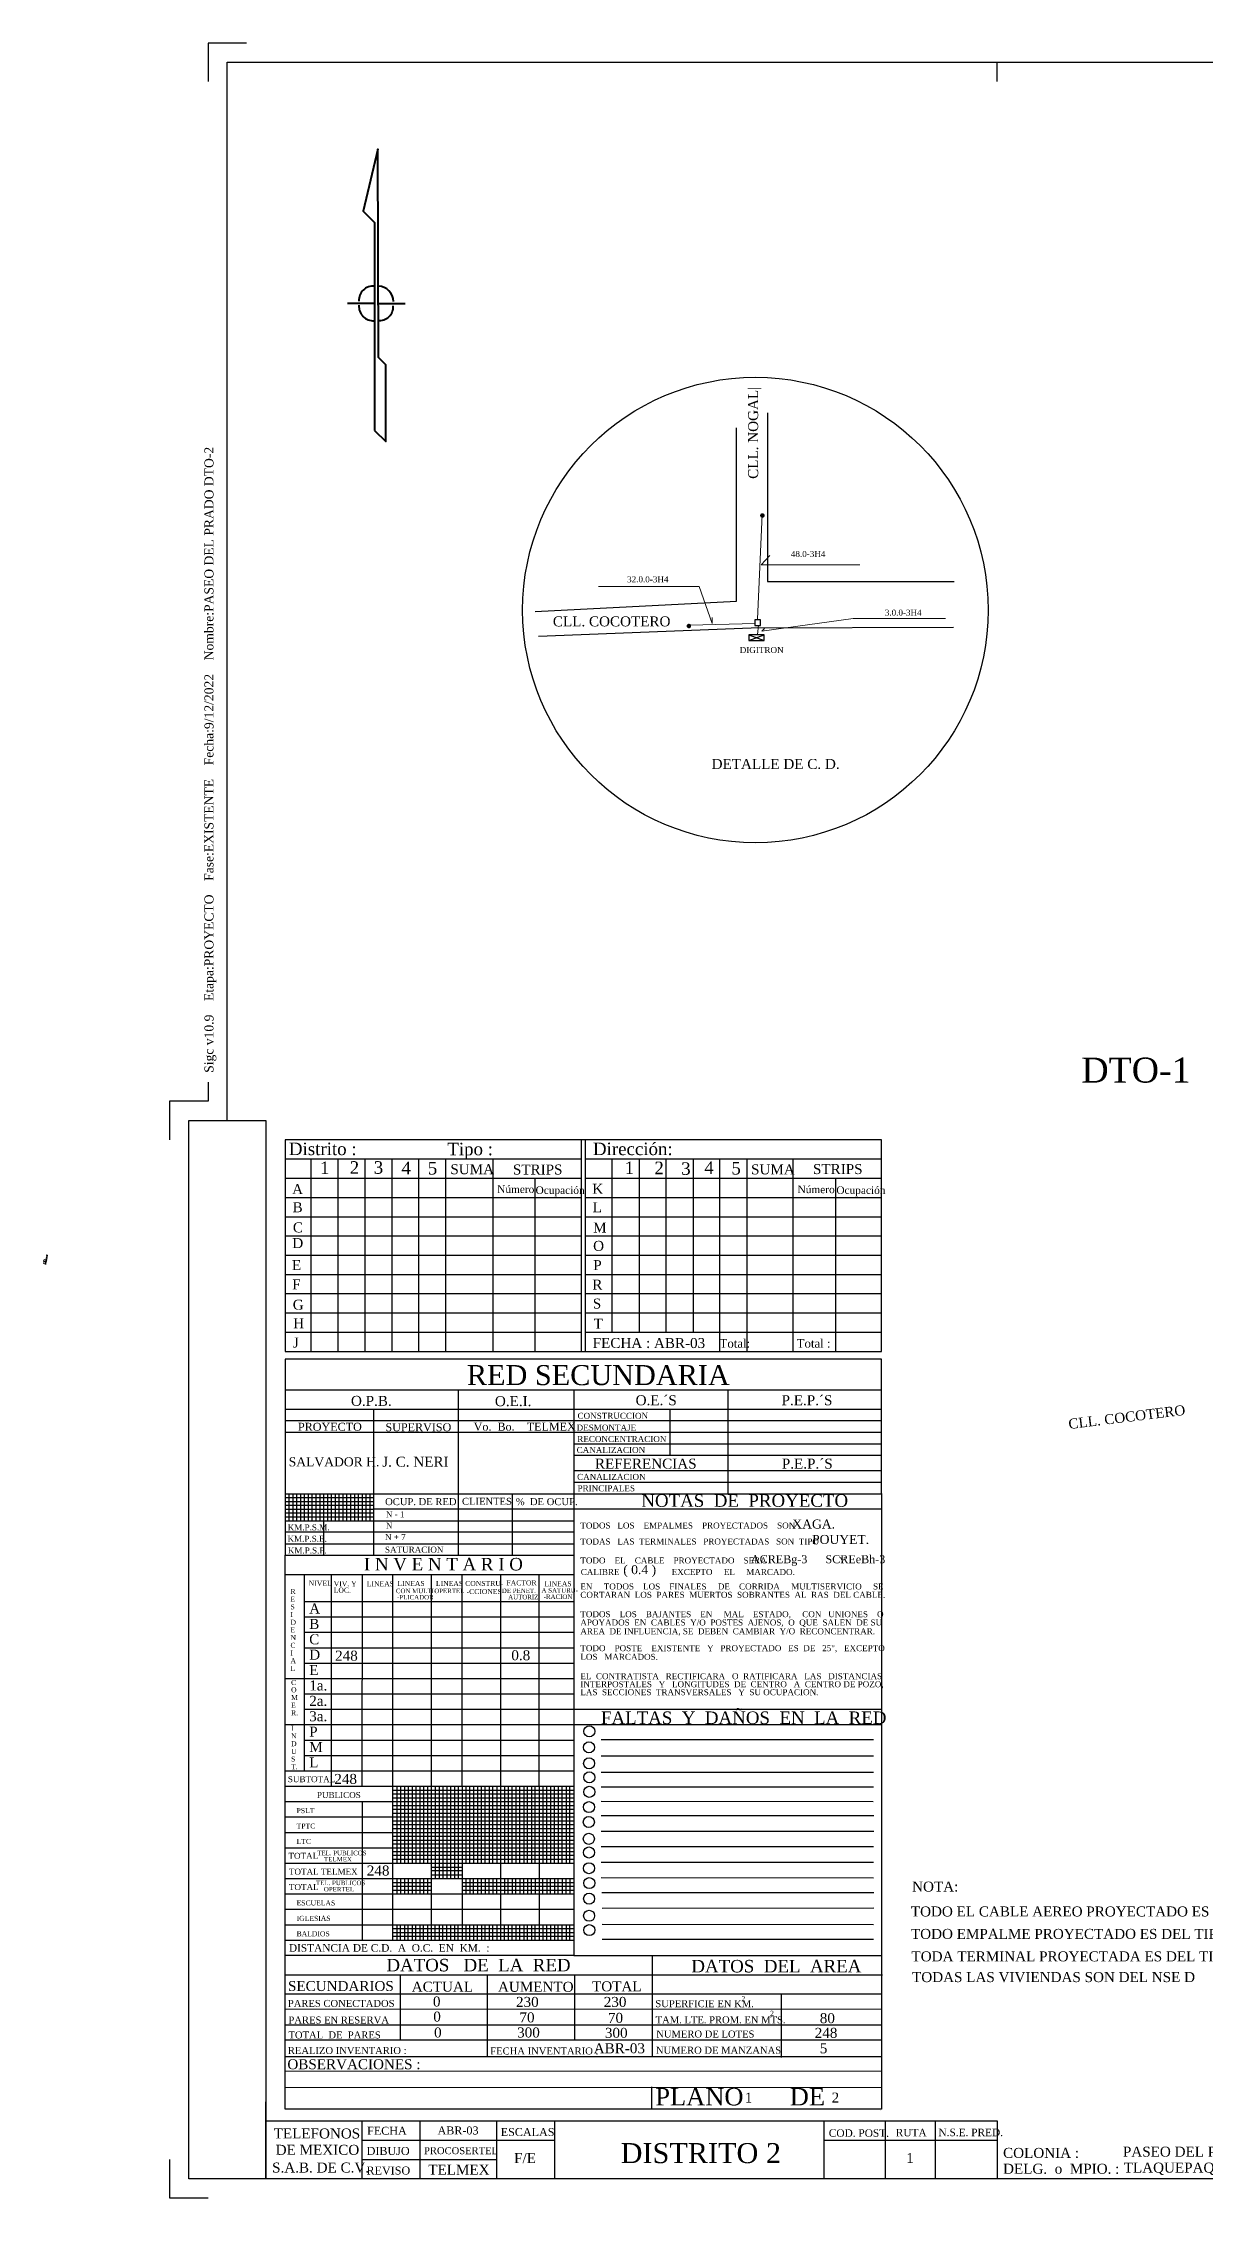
# Model space of a CAD drawing. Header units: millimetres. Extents: x -233 to 6225, y -4805 to -125.
# Drawn here: x -233 to 2292, y -4805 to -125 of the extents above; entities that cross this region are included whole.
import ezdxf

# ---------------------------------------------------------------- set-up
doc = ezdxf.new("R2010")
doc.units = ezdxf.units.MM
for name, pattern in [('TLSIGC_002', [0.8, 0.5, -0.3]), ('TLSIGC_004', [7, 4, -1, 1, -1]), ('TLSIGC_007', [28, 10, -1, 10, -1, 2, -1, 2, -1])]:
    doc.linetypes.add(name, pattern=pattern)
for name, color, linetype, lineweight in [('APUNTADOR EXISTENTE CANALIZACION', 102, 'Continuous', 9), ('CABLE EXISTENTE AEREO SECUNDARIO', 82, 'TLSIGC_002', 40), ('CAJA DE DISTRIBUCION EXISTENTE', 92, 'Continuous', 30), ('CONSTRUCCIONES 2008', 7, 'TLSIGC_004', 20), ('DATOS DE CARATULA', 160, 'Continuous', 5), ('DATOS DE IMPRESION', 102, 'Continuous', 5), ('INFORMACION DE PIE DE PLANO', 92, 'Continuous', 50), ('LIMITES DE DISTRITOS COLINDANTES', 43, 'TLSIGC_007', 60), ('LOTIFICACION 2001', 30, 'Continuous', 15), ('MARCOS CONSTRUCCION', 250, 'Continuous', 30), ('NOMBRE DE CALLES', 92, 'TLSIGC_017', 5), ('NORTE GEOGRAFICO SECUNDARIO', 156, 'Continuous', 40), ('PLANO DE DETALLES', 253, 'Continuous', 30), ('POSTES PROYECTADOS  SECUNDARIO', 1, 'Continuous', 60), ('POZOS TRADICIONALES EXISTENTES', 132, 'Continuous', 30), ('VIAS DE COMUNICACION  2008', 7, 'TLSIGC_004', 20)]:
    doc.layers.add(name, color=color, linetype=linetype, lineweight=lineweight)
doc.styles.get("Standard").update_dxf_attribs({"font": 'times.ttf'})
doc.linetypes.add('TLSIGC_017', pattern='A,0.5,["=",Standard,S=1.6,R=0,X=-0.2,Y=-0.8],0.5', length=1)

msp = doc.modelspace()

# ---------------------------------------------------------------- hatches: boundary and pattern name
at = {"layer": 'POSTES PROYECTADOS  SECUNDARIO'}
h = msp.add_hatch(color=256, dxfattribs=at)
edge = h.paths.add_edge_path()
edge.add_arc((1328.7, -1151.2), 4.97, 0, 360)
h = msp.add_hatch(color=256, dxfattribs=at)
edge = h.paths.add_edge_path()
edge.add_arc((1169.2, -1391.2), 4.97, 0, 360)

# ---------------------------------------------------------------- linework, layer by layer
at = {"layer": 'APUNTADOR EXISTENTE CANALIZACION'}
for p, q in [((1328.6, -1148.9), (1318.4, -1376.3)), ((1171, -1389.4), (1312.8, -1385.5)), ((1320.2, -1389.4), (1318.4, -1409.9)), ((1333.2, -1396.8), (1327.7, -1402.4))]:
    msp.add_line(p, q, dxfattribs=at)
for points in [[(1344.7, -1237.9), (1326.2, -1258.4), (1540.6, -1258.4)], [(1219.4, -1372.6), (1219.4, -1385.6), (1191.5, -1305.4), (973.3, -1305.4)], [(1327.7, -1402.4), (1525.9, -1375.2), (1726.1, -1375.2)]]:
    msp.add_lwpolyline(points, dxfattribs=at)
at = {"layer": 'CAJA DE DISTRIBUCION EXISTENTE'}
for p, q in [((1299.2, -1423), (1332.5, -1410.5)), ((1299.2, -1410.5), (1332.4, -1423))]:
    msp.add_line(p, q, dxfattribs=at)
msp.add_lwpolyline([(1299.1, -1423), (1332.5, -1423), (1332.5, -1410.4), (1299.1, -1410.4), (1299.1, -1423)], dxfattribs=at)
at = {"layer": 'CONSTRUCCIONES 2008'}
msp.add_lwpolyline([(-231.8, -2770.3), (-230.1, -2770.7), (-230.6, -2772.8), (-232.2, -2772.4)], dxfattribs=at)
at = {"layer": 'LOTIFICACION 2001'}
msp.add_lwpolyline([(-225.1, -2768.7), (-226, -2772), (-231.8, -2770.6), (-230.9, -2767.2), (-225.1, -2768.7)], dxfattribs=at)
at = {"layer": 'MARCOS CONSTRUCCION'}
for p, q in [((1838.3, -208.9), (1838.3, -167.1)), ((935.9, -2966.4), (935.9, -2506.8)), ((944.2, -2506.8), (944.2, -2966.4)), ((292.5, -2548.6), (935.9, -2548.6)), ((349.3, -2966), (349.3, -2548.2)), ((407.8, -2966), (407.8, -2548.2)), ((466.3, -2966), (466.3, -2548.2)), ((524.8, -2966), (524.8, -2548.2)), ((583.2, -2966), (583.2, -2548.2)), ((641.7, -2966), (641.7, -2548.2)), ((743.7, -2548.6), (743.7, -2966.4)), ((944.2, -2548.6), (1587.6, -2548.6)), ((1002.7, -2924.6), (1002.7, -2548.6)), ((1061.2, -2548.6), (1061.2, -2924.6)), ((1119.7, -2924.6), (1119.7, -2548.6)), ((1178.2, -2548.6), (1178.2, -2924.6)), ((1236.7, -2966.4), (1236.7, -2548.6)), ((1295.2, -2548.6), (1295.2, -2966.4)), ((1395.4, -2966.4), (1395.4, -2548.6)), ((292.5, -2590.3), (935.9, -2590.3)), ((835.6, -2966.4), (835.6, -2590.3)), ((944.2, -2590.3), (1587.6, -2590.3)), ((1487.4, -2590.3), (1487.4, -2966.4)), ((292.5, -2632.1), (935.9, -2632.1)), ((944.2, -2632.1), (1587.6, -2632.1)), ((292.5, -2673.9), (935.9, -2673.9)), ((944.2, -2673.9), (1587.6, -2673.9)), ((292.5, -2715.7), (935.9, -2715.7)), ((292.5, -2757.5), (935.9, -2757.5)), ((944.2, -2715.7), (1587.6, -2715.7)), ((944.2, -2757.5), (1587.6, -2757.5)), ((292.5, -2799.2), (935.9, -2799.2)), ((944.2, -2799.2), (1587.6, -2799.2)), ((292.5, -2841), (935.9, -2841)), ((944.2, -2841), (1587.6, -2841)), ((292.5, -2882.8), (935.9, -2882.8)), ((944.2, -2882.8), (1587.6, -2882.8)), ((292.5, -2924.6), (935.9, -2924.6)), ((944.2, -2924.6), (1587.6, -2924.6)), ((292.5, -3049.9), (1587.6, -3049.9)), ((668.5, -3049.9), (668.5, -3409.2)), ((919.2, -3049.9), (919.2, -3409.2)), ((1253.4, -3049.9), (1253.4, -3275.5)), ((292.5, -3091.7), (1587.6, -3091.7)), ((292.5, -3116.8), (1587.6, -3116.8)), ((484.6, -3091.7), (484.6, -3409.2)), ((1127.7, -3092.4), (1127.7, -3192.6)), ((292.5, -3141.8), (1587.6, -3141.8)), ((919.2, -3166.9), (1587.6, -3166.9)), ((919.2, -3192), (1587.6, -3192)), ((919.2, -3225.4), (1587.6, -3225.4)), ((292.5, -3275.5), (292.5, -3409.2)), ((300.8, -3275.5), (300.8, -3334)), ((309.2, -3275.5), (309.2, -3334)), ((317.5, -3275.5), (317.5, -3334)), ((325.9, -3275.5), (325.9, -3334)), ((334.2, -3275.5), (334.2, -3334)), ((342.6, -3275.5), (342.6, -3334)), ((350.9, -3275.5), (350.9, -3334)), ((359.3, -3275.5), (359.3, -3334)), ((367.7, -3275.5), (367.7, -3334)), ((376, -3275.5), (376, -3334)), ((384.4, -3275.5), (384.4, -3334)), ((392.7, -3275.5), (392.7, -3334)), ((401.1, -3275.5), (401.1, -3334)), ((409.4, -3275.5), (409.4, -3334)), ((417.8, -3275.5), (417.8, -3334)), ((426.2, -3275.5), (426.2, -3334)), ((434.5, -3275.5), (434.5, -3334)), ((442.9, -3275.5), (442.9, -3334)), ((451.2, -3275.5), (451.2, -3334)), ((459.6, -3275.5), (459.6, -3334)), ((467.9, -3275.5), (467.9, -3334)), ((476.3, -3275.5), (476.3, -3334)), ((785.5, -3275.5), (785.5, -3409.2)), ((919.2, -3250.5), (1587.6, -3250.5)), ((1587.6, -3275.2), (1587.6, -4612.1)), ((292.5, -3283.9), (484.6, -3283.9)), ((292.5, -3292.2), (484.6, -3292.2)), ((292.5, -3300.6), (484.6, -3300.6)), ((292.5, -3308.9), (484.6, -3308.9)), ((292.5, -3317.3), (484.6, -3317.3)), ((1587.6, -3308.9), (484.6, -3308.9)), ((292.5, -3325.7), (484.6, -3325.7)), ((292.5, -3334), (919.2, -3334)), ((919.2, -3359.1), (292.5, -3359.1)), ((376, -3334), (376, -3409.2)), ((292.5, -3384.2), (919.2, -3384.2)), ((292.5, -3451), (919.2, -3451)), ((334.2, -3451), (334.2, -3877.2)), ((392.7, -3451), (392.7, -3910.6)), ((459.6, -3451), (459.2, -3910.2)), ((526.4, -4244.8), (526.4, -3451)), ((610, -3451), (610, -3910.6)), ((676.8, -3910.6), (676.8, -3451)), ((760.4, -3451), (760.4, -3910.6)), ((843.9, -3910.6), (843.9, -3451)), ((334.2, -3509.5), (919.2, -3509.5)), ((334.2, -3542.9), (919.2, -3542.9)), ((334.2, -3576.3), (919.2, -3576.3)), ((334.2, -3609.8), (919.2, -3609.8)), ((334.2, -3643.2), (919.2, -3643.2)), ((292.5, -3676.6), (919.2, -3676.6)), ((334.2, -3710), (919.2, -3710)), ((334.2, -3743.5), (1587.6, -3743.5)), ((292.5, -3776.9), (1587.6, -3776.9)), ((334.2, -3810.3), (919.2, -3810.3)), ((979, -3809), (1569.9, -3809)), ((292.5, -3877.2), (919.2, -3877.2)), ((334.2, -3843.7), (919.2, -3843.7)), ((979, -3844.4), (1569.9, -3844.4)), ((979, -3879.8), (1569.9, -3879.8)), ((292.5, -3910.6), (919.2, -3910.6)), ((526.4, -3918.9), (919.2, -3918.9)), ((526.4, -3927.3), (919.2, -3927.3)), ((534.8, -3910.6), (534.8, -4077.7)), ((543.1, -3910.6), (543.1, -4077.7)), ((551.5, -3910.6), (551.5, -4077.7)), ((559.8, -3910.6), (559.8, -4077.7)), ((568.2, -3910.6), (568.2, -4077.7)), ((576.6, -3910.6), (576.6, -4077.7)), ((584.9, -3910.6), (584.9, -4077.7)), ((593.3, -3910.6), (593.3, -4077.7)), ((601.6, -3910.6), (601.6, -4077.7)), ((610, -3910.6), (610, -4244.8)), ((618.3, -3910.6), (618.3, -4111.1)), ((626.7, -3910.6), (626.7, -4111.1)), ((635.1, -3910.6), (635.1, -4111.1)), ((643.4, -3910.6), (643.4, -4111.1)), ((651.8, -3910.6), (651.8, -4111.1)), ((660.1, -3910.6), (660.1, -4111.1)), ((668.5, -3910.6), (668.5, -4111.1)), ((676.8, -3910.6), (676.8, -4244.8)), ((685.2, -3910.6), (685.2, -4077.7)), ((693.5, -4077.7), (693.5, -3910.6)), ((701.9, -3910.6), (701.9, -4077.7)), ((710.3, -3910.6), (710.3, -4077.7)), ((718.6, -4077.7), (718.6, -3910.6)), ((727, -4077.7), (727, -3910.6)), ((735.3, -3910.6), (735.3, -4077.7)), ((743.7, -4077.7), (743.7, -3910.6)), ((752, -3910.6), (752, -4077.7)), ((760.4, -3910.6), (760.4, -4244.8)), ((768.7, -3910.6), (768.7, -4077.7)), ((777.1, -3910.6), (777.1, -4077.7)), ((785.5, -4077.7), (785.5, -3910.6)), ((793.8, -3910.6), (793.8, -4077.7)), ((802.2, -4077.7), (802.2, -3910.6)), ((810.5, -3910.6), (810.5, -4077.7)), ((818.9, -4077.7), (818.9, -3910.6)), ((827.2, -3910.6), (827.2, -4077.7)), ((835.6, -4077.7), (835.6, -3910.6)), ((843.9, -3910.6), (843.9, -4244.8)), ((852.3, -3910.6), (852.3, -4077.7)), ((860.7, -4077.7), (860.7, -3910.6)), ((869, -3910.6), (869, -4077.7)), ((877.4, -4077.7), (877.4, -3910.6)), ((885.7, -3910.6), (885.7, -4077.7)), ((894.1, -4077.7), (894.1, -3910.6)), ((902.4, -3910.6), (902.4, -4077.7)), ((910.8, -4077.7), (910.8, -3910.6)), ((979, -3911.9), (1569.9, -3911.9)), ((292.5, -3944), (526.4, -3944)), ((292.5, -3977.4), (526.4, -3977.4)), ((459.6, -3944), (459.6, -4244.8)), ((526.4, -3935.6), (919.2, -3935.6)), ((526.4, -3944), (919.2, -3944)), ((526.4, -3952.4), (919.2, -3952.4)), ((526.4, -3960.7), (919.2, -3960.7)), ((526.4, -3969.1), (919.2, -3969.1)), ((526.4, -3977.4), (919.2, -3977.4)), ((979, -3943.3), (1569.2, -3944)), ((979, -3974.4), (1570.9, -3974.4)), ((292.5, -4010.8), (526.4, -4010.8)), ((526.4, -3985.8), (919.2, -3985.8)), ((526.4, -3994.1), (919.2, -3994.1)), ((526.4, -4002.5), (919.2, -4002.5)), ((526.4, -4010.8), (919.2, -4010.8)), ((526.4, -4019.2), (919.2, -4019.2)), ((979, -4008.2), (1570.9, -4008.2)), ((292.5, -4044.3), (526.4, -4044.3)), ((526.4, -4027.6), (919.2, -4027.6)), ((526.4, -4035.9), (919.2, -4035.9)), ((526.4, -4044.3), (919.2, -4044.3)), ((526.4, -4052.6), (919.2, -4052.6)), ((919.2, -4061), (526.4, -4061)), ((526.4, -4069.3), (919.2, -4069.3)), ((979, -4041.3), (1569.9, -4041.9)), ((292.5, -4077.7), (919.2, -4077.7)), ((292.5, -4111.1), (919.2, -4111.1)), ((534.8, -4111.1), (534.8, -4144.5)), ((543.1, -4111.1), (543.1, -4144.5)), ((551.5, -4111.1), (551.5, -4144.5)), ((559.8, -4111.1), (559.8, -4144.5)), ((568.2, -4111.1), (568.2, -4144.5)), ((576.6, -4111.1), (576.6, -4144.5)), ((584.9, -4111.1), (584.9, -4144.5)), ((593.3, -4111.1), (593.3, -4144.5)), ((601.6, -4111.1), (601.6, -4144.5)), ((610, -4086.1), (676.8, -4086.1)), ((676.8, -4094.4), (610, -4094.4)), ((610, -4102.8), (676.8, -4102.8)), ((685.2, -4111.1), (685.2, -4144.5)), ((693.5, -4111.1), (693.5, -4144.5)), ((701.9, -4144.5), (701.9, -4111.1)), ((710.3, -4111.1), (710.3, -4144.5)), ((718.6, -4144.5), (718.6, -4111.1)), ((727, -4111.1), (727, -4144.5)), ((735.3, -4144.5), (735.3, -4111.1)), ((743.7, -4111.1), (743.7, -4144.5)), ((752, -4144.5), (752, -4111.1)), ((768.7, -4111.1), (768.7, -4144.5)), ((777.1, -4144.5), (777.1, -4111.1)), ((785.5, -4111.1), (785.5, -4144.5)), ((793.8, -4144.5), (793.8, -4111.1)), ((802.2, -4111.1), (802.2, -4144.5)), ((810.5, -4144.5), (810.5, -4111.1)), ((818.9, -4111.1), (818.9, -4144.5)), ((827.2, -4144.5), (827.2, -4111.1)), ((835.6, -4111.1), (835.6, -4144.5)), ((852.3, -4144.5), (852.3, -4111.1)), ((860.7, -4111.1), (860.7, -4144.5)), ((869, -4144.5), (869, -4111.1)), ((877.4, -4111.1), (877.4, -4144.5)), ((885.7, -4144.5), (885.7, -4111.1)), ((894.1, -4111.1), (894.1, -4144.5)), ((902.4, -4144.5), (902.4, -4111.1)), ((910.8, -4111.1), (910.8, -4144.5)), ((979, -4075.7), (1569.9, -4075.7)), ((979, -4108.8), (1569.9, -4109.4)), ((292.5, -4144.5), (919.2, -4144.5)), ((292.5, -4144.5), (526.4, -4144.5)), ((526.4, -4119.5), (610, -4119.5)), ((526.4, -4127.8), (610, -4127.8)), ((526.4, -4136.2), (610, -4136.2)), ((676.8, -4119.5), (919.2, -4119.5)), ((676.8, -4127.8), (919.2, -4127.8)), ((676.8, -4136.2), (919.2, -4136.2)), ((980, -4141.5), (1570.9, -4141.5)), ((292.5, -4178), (919.2, -4178)), ((292.5, -4211.4), (919.2, -4211.4)), ((534.8, -4211.4), (534.8, -4244.8)), ((543.1, -4244.8), (543.1, -4211.4)), ((551.5, -4211.4), (551.5, -4244.8)), ((559.8, -4244.8), (559.8, -4211.4)), ((568.2, -4211.4), (568.2, -4244.8)), ((576.6, -4244.8), (576.6, -4211.4)), ((584.9, -4211.4), (584.9, -4244.8)), ((593.3, -4244.8), (593.3, -4211.4)), ((601.6, -4211.4), (601.6, -4244.8)), ((618.3, -4244.8), (618.3, -4211.4)), ((626.7, -4211.4), (626.7, -4244.8)), ((635.1, -4244.8), (635.1, -4211.4)), ((643.4, -4244.8), (643.4, -4211.4)), ((651.8, -4211.4), (651.8, -4244.8)), ((660.1, -4211.4), (660.1, -4244.8)), ((668.5, -4244.8), (668.5, -4211.4)), ((685.2, -4211.4), (685.2, -4244.8)), ((693.5, -4244.8), (693.5, -4211.4)), ((701.9, -4211.4), (701.9, -4244.8)), ((710.3, -4244.8), (710.3, -4211.4)), ((718.6, -4211.4), (718.6, -4244.8)), ((727, -4244.8), (727, -4211.4)), ((735.3, -4211.4), (735.3, -4244.8)), ((743.7, -4244.8), (743.7, -4211.4)), ((752, -4211.4), (752, -4244.8)), ((768.7, -4244.8), (768.7, -4211.4)), ((777.1, -4211.4), (777.1, -4244.8)), ((785.5, -4244.8), (785.5, -4211.4)), ((793.8, -4211.4), (793.8, -4244.8)), ((802.2, -4244.8), (802.2, -4211.4)), ((810.5, -4211.4), (810.5, -4244.8)), ((818.9, -4244.8), (818.9, -4211.4)), ((827.2, -4211.4), (827.2, -4244.8)), ((835.6, -4244.8), (835.6, -4211.4)), ((852.3, -4211.4), (852.3, -4244.8)), ((860.7, -4244.8), (860.7, -4211.4)), ((869, -4211.4), (869, -4244.8)), ((877.4, -4211.4), (877.4, -4244.8)), ((885.7, -4244.8), (885.7, -4211.4)), ((894.1, -4244.8), (894.1, -4211.4)), ((902.4, -4211.4), (902.4, -4244.8)), ((910.8, -4244.8), (910.8, -4211.4)), ((980.7, -4175.3), (1570.9, -4174.6)), ((980.7, -4210.1), (1569.9, -4210.7)), ((292.5, -4244.8), (919.2, -4244.8)), ((526.4, -4219.7), (919.2, -4219.7)), ((526.4, -4228.1), (919.2, -4228.1)), ((526.4, -4236.5), (919.2, -4236.5)), ((980.7, -4242.8), (1569.9, -4242.8)), ((919.2, -4278.2), (1587.6, -4278.2)), ((1089.6, -4278.9), (1089.6, -4498.8)), ((294.1, -4320.4), (1589.3, -4320.4)), ((542.1, -4320.4), (542.1, -4461.7)), ((731, -4321.4), (731, -4497.2)), ((920.8, -4320.4), (920.8, -4463.1)), ((292.5, -4361.8), (1587.6, -4361.8)), ((292.8, -4394.2), (1587.3, -4394.9)), ((1369.7, -4361.5), (1369.7, -4499.8)), ((1586.6, -4429.6), (292.8, -4429.6)), ((293.5, -4461.7), (1587.3, -4461.1)), ((293.5, -4497.8), (1586.6, -4497.8)), ((1586.6, -4529.2), (293.5, -4529.9)), ((292.8, -4564.7), (1586.6, -4564)), ((1087.9, -4563.3), (1087.9, -4611.5)), ((250.7, -4637.5), (250.7, -4595.8)), ((1585, -4614.5), (1585, -4614.5)), ((459.6, -4762.9), (459.6, -4637.5)), ((459.6, -4679.3), (877.4, -4679.3)), ((584.9, -4637.5), (584.9, -4762.9)), ((752, -4762.9), (752, -4637.5)), ((877.4, -4637.5), (877.4, -4762.9)), ((1462.3, -4637.5), (1462.3, -4762.9)), ((1462.3, -4679.3), (1838.3, -4679.3)), ((1596, -4762.9), (1596, -4637.5)), ((1704.6, -4762.9), (1704.6, -4637.5)), ((459.6, -4721.1), (752, -4721.1))]:
    msp.add_line(p, q, dxfattribs=at)
for points in [[(208.9, -125.3), (125.3, -125.3), (125.3, -208.9)], [(167.1, -2465), (167.1, -167.1), (6183.4, -167.1), (6183.4, -4762.9), (83.6, -4762.9), (83.6, -2465), (250.7, -2465), (250.7, -4762.9), (250.7, -4637.5), (1838.3, -4637.5), (1838.3, -4762.9)], [(125.3, -2381.4), (125.3, -2423.2), (41.8, -2423.2), (41.8, -2506.8)], [(292.5, -2966.4), (1587.6, -2966.4), (1587.6, -2506.8), (292.5, -2506.8), (292.5, -2966.4)], [(292.5, -3275.5), (1587.6, -3275.5), (1587.6, -2983.1), (292.5, -2983.1), (292.5, -3275.5)], [(292.5, -3409.2), (919.2, -3409.2), (919.2, -4278.2), (292.5, -4278.2), (292.5, -3409.2)], [(1587.6, -4612.1), (292.5, -4612.1), (292.5, -4277.9)], [(41.8, -4721.1), (41.8, -4804.7), (125.3, -4804.7)]]:
    msp.add_lwpolyline(points, dxfattribs=at)
for centre in [(952.9, -3791.6), (952.2, -3826.3), (952.6, -3861.1), (952.9, -3891.5), (952.9, -3922.9), (951.9, -3988.5), (952.2, -3956), (951.9, -4024.9), (952.2, -4054.6), (952.2, -4088.7), (952.9, -4121.1), (952.6, -4154.9), (952.6, -4192), (952.9, -4223.1)]:
    msp.add_circle(centre, 12, dxfattribs=at)
at = {"layer": 'NORTE GEOGRAFICO SECUNDARIO'}
for p, q in [((486.4, -690.6), (427.9, -690.6)), ((494.8, -690.6), (553.3, -690.6))]:
    msp.add_line(p, q, dxfattribs=at)
msp.add_lwpolyline([(486.4, -966.3), (511.5, -990.7), (511.5, -823.9), (495.1, -807.9), (494.1, -356), (461.7, -490), (486.4, -514.8), (486.4, -848.7), (486.4, -966.3)], dxfattribs=at)
for centre, radius, start, end in [((483.4, -683.7), 30.7, 84, 184), ((492.8, -688.2), 35.4, 3, 86), ((484.3, -696.8), 31.6, 176, 273), ((497.1, -697.6), 30.4, 264, 3)]:
    msp.add_arc(centre, radius, start, end, dxfattribs=at)
at = {"layer": 'PLANO DE DETALLES'}
for p, q in [((842.8, -1413), (1304.7, -1394.9)), ((1304.7, -1394.9), (1743.5, -1394))]:
    msp.add_line(p, q, dxfattribs=at)
for points in [[(1339.9, -928.3), (1339.9, -1294.7), (1745, -1294.7)], [(835.7, -1359.9), (1272.7, -1337.1), (1272.7, -961)]]:
    msp.add_lwpolyline(points, dxfattribs=at)
msp.add_circle((1313.6, -1356.5), 505.4, dxfattribs=at)
at = {"layer": 'POZOS TRADICIONALES EXISTENTES'}
msp.add_lwpolyline([(1312, -1390), (1324.6, -1390), (1324.6, -1377.5), (1312, -1377.5), (1312, -1390)], dxfattribs=at)
at = {"layer": 'VIAS DE COMUNICACION  2008'}
for points in [[(-224.7, -2755.8), (-225.5, -2760.8), (-227.8, -2773.2), (-228.1, -2774.7), (-228.4, -2775.4), (-229, -2776), (-229.9, -2776), (-231, -2775.6), (-232.8, -2775)], [(-227.4, -2777.4), (-227, -2777.1), (-226.7, -2776), (-223.9, -2761.1), (-223.2, -2756.2)]]:
    msp.add_lwpolyline(points, dxfattribs=at)

# ---------------------------------------------------------------- texts
at = {"layer": 'CABLE EXISTENTE AEREO SECUNDARIO'}
msp.add_text('TODAS LAS VIVIENDAS SON DEL NSE D', height=21.725, dxfattribs=at).set_placement((1653.7, -4336))
at = {"layer": 'CAJA DE DISTRIBUCION EXISTENTE'}
msp.add_text('DIGITRON', height=13.04, dxfattribs=at).set_placement((1279.6, -1449.8))
at = {"layer": 'DATOS DE CARATULA'}
for s, height, p in [('ABR-03', 21.73, (1093.3, -2959.1)), ('SALVADOR H.', 19.553, (300.3, -3216)), ('J. C. NERI', 21.73, (503.4, -3216.8)), ('248', 21.73, (401.1, -3638)), ('0.8', 21.73, (783.7, -3637.1)), ('248', 21.73, (399.4, -3905.7)), ('248', 21.73, (469.9, -4104.6)), ('0', 21.7, (613.5, -4389.1)), ('230', 21.73, (793.9, -4389.9)), ('230', 21.73, (984.4, -4389.9)), ('0', 21.7, (614.3, -4421.8)), ('0', 21.7, (616, -4456.3)), ('300', 21.73, (796.3, -4456.3)), ('70', 21.73, (801.3, -4423.5)), ('300', 21.73, (986.9, -4457.1)), ('70', 21.73, (993.5, -4424.5)), ('248', 21.73, (1442.4, -4457.1)), ('80', 21.73, (1453.4, -4425.2)), ('ABR-03', 21.73, (962.6, -4490.6)), ('5', 21.7, (1453.4, -4490.6)), ('1', 21.7, (1290.6, -4597.7)), ('2', 21.7, (1479.1, -4597.7))]:
    msp.add_text(s, height=height, dxfattribs=at).set_placement(p)
at = {"layer": 'DATOS DE IMPRESION'}
msp.add_text('Sigc v10.9    Etapa:PROYECTO    Fase:EXISTENTE    Fecha:9/12/2022    Nombre:PASEO DEL PRADO DTO-2', height=19.553, rotation=90, dxfattribs=at).set_placement((137, -2361.4))
msp.add_text('Sigc v10.9    Etapa:PROYECTO    Fase:EXISTENTE    Fecha:9/12/2022    Nombre:PASEO DEL PRADO DTO-2', height=19.553, rotation=90, dxfattribs=at).set_placement((137, -2361.4))
at = {"layer": 'INFORMACION DE PIE DE PLANO'}
for s, height, p in [('NOTA:', 21.73, (1653.8, -4139.5)), ('TODO EL CABLE AEREO PROYECTADO ES DEL TIPO ACREBg-3, EXCEPTO EL MARCADO.', 21.725, (1651.1, -4193.5)), ('TODO EMPALME PROYECTADO ES DEL TIPO 3M, EXCEPTO EL MARCADO.', 21.725, (1651.3, -4242.2)), ('TODA TERMINAL PROYECTADA ES DEL TIPO POUYET.', 21.725, (1652.5, -4291)), ('ABR-03', 17.38, (623.5, -4666.9)), ('PROCOSERTEL', 15.208, (594.1, -4709.7)), ('F/E', 21.73, (789.7, -4729)), ('DISTRITO 2', 43.45, (1021, -4729.1)), ('1', 21.7, (1641, -4728.7)), ('PASEO DEL PRADO', 21.725, (2111.5, -4715.1)), ('TLAQUEPAQUE, JAL.', 21.725, (2113.2, -4749.7))]:
    msp.add_text(s, height=height, dxfattribs=at).set_placement(p)
at = {"layer": 'LIMITES DE DISTRITOS COLINDANTES'}
msp.add_text('DTO-1', height=54.31, dxfattribs=at).set_placement((2021.3, -2382.7))
at = {"layer": 'MARCOS CONSTRUCCION'}
for s, height, p in [('Distrito :', 27.16, (300.8, -2540.2)), ('Tipo :', 27.16, (644.7, -2540.5)), ('Dirección:', 27.16, (960.9, -2540.2)), ('1', 27.2, (368.3, -2581.3)), ('2', 27.2, (432.8, -2580.6)), ('3', 27.2, (485, -2580.6)), ('4', 27.2, (545.1, -2581.6)), ('5', 27.2, (602.3, -2582.3)), ('SUMA', 21.73, (651.4, -2581.6)), ('STRIPS', 21.73, (787.1, -2582.3)), ('1', 27.2, (1029.8, -2581.3)), ('2', 27.2, (1094.3, -2581.6)), ('3', 27.2, (1152.5, -2583)), ('4', 27.2, (1202.6, -2581)), ('5', 27.2, (1261.4, -2582.3)), ('SUMA', 21.73, (1304.2, -2582)), ('STRIPS', 21.73, (1438.6, -2581.3)), ('A', 21.7, (307.8, -2624.8)), ('Número', 16.29, (753, -2622.4)), ('Ocupación', 16.29, (836.3, -2624.4)), ('K', 21.7, (959.6, -2624.1)), ('Número', 16.29, (1405.1, -2622.8)), ('Ocupación', 16.29, (1489.4, -2624.4)), ('B', 21.7, (308.8, -2664.2)), ('L', 21.7, (960.3, -2664.2)), ('C', 21.7, (309.5, -2708)), ('M', 21.7, (961.3, -2708.3)), ('D', 21.7, (308.2, -2742.1)), ('O', 21.7, (961.3, -2748.1)), ('E', 21.7, (307.5, -2789.9)), ('P', 21.7, (961.6, -2789.9)), ('F', 21.7, (307.8, -2831.7)), ('G', 21.7, (309.2, -2875.8)), ('R', 21.7, (959.6, -2832.3)), ('S', 21.7, (960.6, -2873.4)), ('H', 21.7, (310.2, -2916.2)), ('T', 21.7, (962.3, -2917.2)), ('J', 21.7, (309.5, -2958)), ('FECHA :', 21.73, (960.3, -2959)), ('Total:', 18.47, (1235.7, -2958.3)), ('Total :', 18.47, (1403.1, -2958.3)), ('RED SECUNDARIA', 43.451, (687.2, -3039.6)), ('O.P.B.', 21.73, (435.5, -3084.7)), ('O.E.I.', 21.73, (748, -3085.3)), ('O.E.´S', 21.73, (1053.5, -3083.3)), ('P.E.P.´S', 21.73, (1370.4, -3083.3)), ('PROYECTO', 17.38, (320.5, -3138.8)), ('SUPERVISO', 17.38, (510.4, -3139.8)), ('Vo.  Bo.    TELMEX', 17.38, (701.9, -3138.5)), ('DESMONTAJE', 13.04, (925.5, -3138.5)), ('CONSTRUCCION', 13.035, (927.5, -3112.8)), ('CANALIZACION', 13.035, (925.5, -3187)), ('RECONCENTRACION', 13.035, (926.8, -3163.2)), ('REFERENCIAS', 21.725, (965.3, -3221)), ('P.E.P.´S', 21.73, (1371, -3221)), ('CANALIZACION', 13.035, (926.5, -3245.4)), ('PRINCIPALES', 13.035, (927.5, -3270.2)), ('OCUP. DE RED', 15.208, (509.7, -3300.3)), ('N - 1', 13.04, (511.4, -3326.7)), ('CLIENTES', 15.21, (676.5, -3299.6)), ('%  DE OCUP.', 15.208, (793.5, -3300.3)), ('NOTAS  DE  PROYECTO', 27.157, (1065.9, -3303.9)), ('KM.P.S.E.', 13.04, (297.8, -3379.8)), ('KM.P.S.M.', 13.04, (298.1, -3355.1)), ('N + 7', 13.04, (509.4, -3376.1)), ('N', 13, (511.4, -3351.1)), ('TODOS   LOS    EMPALMES    PROYECTADOS    SON ', 13.035, (933.5, -3351.1)), ('XAGA. ', 19.55, (1393.8, -3351.1)), ('POUYET.', 19.55, (1436.6, -3384.5)), ('KM.P.S.P.', 13.04, (298.5, -3405.2)), ('I N V E N T A R I O ', 27.157, (463.6, -3442)), ('SATURACION', 13.04, (509.4, -3403.5)), ('TODAS   LAS  TERMINALES   PROYECTADAS   SON  TIPO', 13.035, (933.5, -3385.8)), ('TODO    EL    CABLE    PROYECTADO    SERA                                Y', 13.035, (933.5, -3426.9)), ('ACREBg-3      SCREeBh-3', 17.38, (1303.9, -3426.4)), ('CALIBRE                       EXCEPTO     EL     MARCADO.', 13.035, (934.4, -3452)), ('( 0.4 )', 19.55, (1026.7, -3450.1)), ('R', 10.9, (304.2, -3493.1)), ('E', 10.9, (304.2, -3509.8)), ('NIVEL', 10.86, (343.9, -3475.4)), ('VIV. Y', 10.86, (398.1, -3476.4)), ('LOC.', 10.86, (398.1, -3490.4)), ('LINEAS', 10.86, (469.9, -3476.4)), ('CON MULTI-', 9.78, (533.1, -3491.4)), ('-PLICADOR', 9.78, (535.4, -3505.1)), ('LINEAS', 10.86, (536.5, -3475.7)), ('OPERTEL', 9.78, (616.3, -3491.4)), ('LINEAS', 10.86, (620, -3475.7)), ('CONSTRU-', 10.86, (683.5, -3475.7)), ('-CCIONES', 10.86, (686.5, -3493.4)), ('DE PENET.', 9.78, (763.1, -3491.1)), ('FACTOR ', 10.86, (773.1, -3474.4)), ('AUTORIZ.', 9.78, (776.8, -3504.8)), ('A SATURU-', 9.78, (849.3, -3490.4)), ('-RACION', 9.78, (854, -3504.1)), ('LINEAS', 10.86, (855.6, -3476.4)), ('EN     TODOS    LOS    FINALES     DE    CORRIDA     MULTISERVICIO     SE ', 13.035, (933.5, -3483.4)), ('CORTARAN  LOS  PARES  MUERTOS  SOBRANTES  AL  RAS  DEL CABLE.', 13.035, (933.5, -3501.5)), ('D', 10.9, (304.2, -3560)), ('I', 10.9, (304.2, -3543.2)), ('S', 10.9, (304.2, -3526.5)), ('A', 21.7, (344.9, -3535.6)), ('B', 21.7, (344.9, -3569)), ('APOYADOS  EN  CABLES  Y/O  POSTES  AJENOS,  O  QUE  SALEN  DE SU', 13.035, (933.5, -3561.6)), ('TODOS    LOS    BAJANTES    EN     MAL    ESTADO,     CON   UNIONES    O  ', 13.035, (933.5, -3543.6)), ('E', 10.9, (304.2, -3576.7)), ('N', 10.9, (304.2, -3593.4)), ('C', 10.9, (304.2, -3610.1)), ('C', 21.7, (344.9, -3602.4)), ('AREA  DE INFLUENCIA, SE  DEBEN  CAMBIAR  Y/O  RECONCENTRAR.', 13.035, (933.5, -3580.7)), ('A', 10.9, (304.2, -3643.5)), ('L', 10.9, (304.2, -3660.2)), ('I', 10.9, (304.2, -3626.8)), ('D', 21.7, (344.9, -3635.8)), ('E', 21.7, (344.9, -3669.3)), ('TODO    POSTE    EXISTENTE   Y   PROYECTADO   ES  DE   25",   EXCEPTO ', 13.035, (933.5, -3617.4)), ('LOS   MARCADOS.', 13.035, (933.5, -3636.2)), ('C', 10.9, (305.5, -3691)), ('O', 10.9, (305.5, -3706.7)), ('1a.', 21.73, (344.9, -3702.7)), ('EL  CONTRATISTA   RECTIFICARA   O  RATIFICARA   LAS   DISTANCIAS', 13.035, (933.5, -3678.3)), ('INTERPOSTALES   Y   LONGITUDES  DE  CENTRO   A  CENTRO DE POZO,', 13.035, (933.5, -3695.7)), ('M', 10.9, (305.5, -3723.4)), ('E', 10.9, (305.5, -3740.1)), ('2a.', 21.73, (344.9, -3736.1)), ('LAS  SECCIONES  TRANSVERSALES   Y  SU OCUPACION.', 13.035, (933.5, -3713)), ('FALTAS  Y  DAÑOS  EN  LA  RED', 27.157, (978.3, -3775.5)), ('R.', 10.86, (305.5, -3756.8)), ('I', 10.9, (305.5, -3790.3)), ('P', 21.7, (344.9, -3803)), ('3a.', 21.73, (344.9, -3769.5)), ('U', 10.9, (305.5, -3840.4)), ('N', 10.9, (305.5, -3807)), ('D', 10.9, (305.5, -3823.7)), ('M', 21.7, (344.9, -3836.4)), ('T.', 10.86, (305.5, -3873.8)), ('S', 10.9, (305.5, -3857.1)), ('L', 21.7, (344.9, -3869.8)), ('SUBTOTAL', 13.04, (298.5, -3901.9)), ('PUBLICOS', 13.04, (361.6, -3936.3)), ('PSLT', 10.86, (317.5, -3969.1)), ('TPTC', 10.86, (317.5, -4002.5)), ('TOTAL', 13.04, (299.8, -4068.3)), ('LTC', 10.86, (317.5, -4035.9)), ('TEL. PUBLICOS', 9.776, (362.3, -4060.6)), ('TELMEX', 9.78, (377, -4074)), ('TOTAL TELMEX', 13.035, (300.8, -4102.8)), ('TEL. PUBLICOS', 9.776, (359.6, -4125.5)), ('TOTAL', 13.04, (300.8, -4136.2)), ('ESCUELAS', 10.86, (317.5, -4169.6)), ('OPERTEL', 9.78, (376.7, -4139.2)), ('IGLESIAS', 10.86, (317.5, -4203)), ('DISTANCIA DE C.D.  A  O.C.  EN  KM.  :', 16.294, (300.8, -4269.9)), ('BALDIOS', 10.86, (317.5, -4236.5)), ('DATOS   DE  LA  RED', 27.157, (512.4, -4312.7)), ('DATOS  DEL  AREA', 27.157, (1174.5, -4315)), ('SECUNDARIOS', 21.725, (298.8, -4355.4)), ('ACTUAL', 21.73, (567.5, -4356.8)), ('AUMENTO', 21.73, (754.7, -4357.1)), ('TOTAL', 21.73, (958.9, -4356.1)), ('PARES CONECTADOS', 15.208, (298.5, -4389.9)), ('SUPERFICIE EN KM.', 15.208, (1096.3, -4390.5)), ('2', 10.9, (1283.1, -4377.5)), ('2', 10.9, (1345.6, -4409.3)), ('TOTAL  DE  PARES', 15.208, (299.8, -4458.4)), ('PARES EN RESERVA', 15.208, (299.8, -4426)), ('TAM. LTE. PROM. EN MTS.', 15.208, (1097, -4425.6)), ('NUMERO DE LOTES', 15.208, (1098.3, -4456.4)), ('REALIZO INVENTARIO :', 15.208, (298.5, -4492.1)), ('FECHA INVENTARIO :', 15.208, (738, -4493.2)), ('NUMERO DE MANZANAS', 15.208, (1097.6, -4491.5)), ('OBSERVACIONES :', 21.725, (297.5, -4525.2)), ('PLANO       DE', 38.019, (1096.3, -4603.8)), ('TELEFONOS', 21.73, (267.7, -4675.6)), ('FECHA', 17.38, (470.6, -4667.6)), ('ESCALAS', 17.38, (760.7, -4670.3)), ('COD. POST.', 16.29, (1473, -4672)), ('RUTA', 16.29, (1618.4, -4671)), ('N.S.E. PRED.', 16.294, (1711, -4670.6)), ('DE MEXICO', 21.73, (272.1, -4711.1)), ('DIBUJO', 17.38, (469.6, -4711.4)), ('COLONIA :', 21.73, (1851.3, -4717.8)), ('S.A.B. DE C.V.', 21.725, (264.3, -4749.6)), ('REVISO', 17.38, (469.3, -4753.9)), ('TELMEX', 21.73, (603.3, -4754.2)), ('DELG.  o  MPIO. :', 21.725, (1851.3, -4752.2))]:
    msp.add_text(s, height=height, dxfattribs=at).set_placement(p)
at = {"layer": 'NOMBRE DE CALLES'}
for s, rotation, p in [('CLL. NOGAL|', 90, (1319.5, -1071.6)), ('CLL. COCOTERO', 7, (1994.6, -3135.1))]:
    msp.add_text(s, height=21.725, rotation=rotation, dxfattribs=at).set_placement(p)
msp.add_text('CLL. COCOTERO', height=21.725, dxfattribs=at).set_placement((873.9, -1392))
at = {"layer": 'PLANO DE DETALLES'}
for s, height, p in [('48.0-3H4', 13.04, (1390.6, -1241.2)), ('32.0.0-3H4', 13.04, (1035.1, -1296.3)), ('3.0.0-3H4', 13.04, (1594.6, -1368.6)), ('DETALLE DE C. D.', 21.725, (1218.5, -1701.6))]:
    msp.add_text(s, height=height, dxfattribs=at).set_placement(p)

doc.saveas('drawing.dxf')
